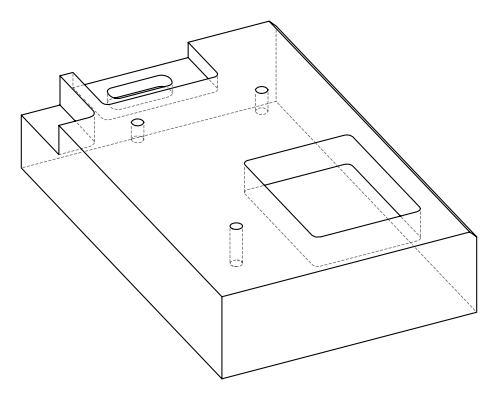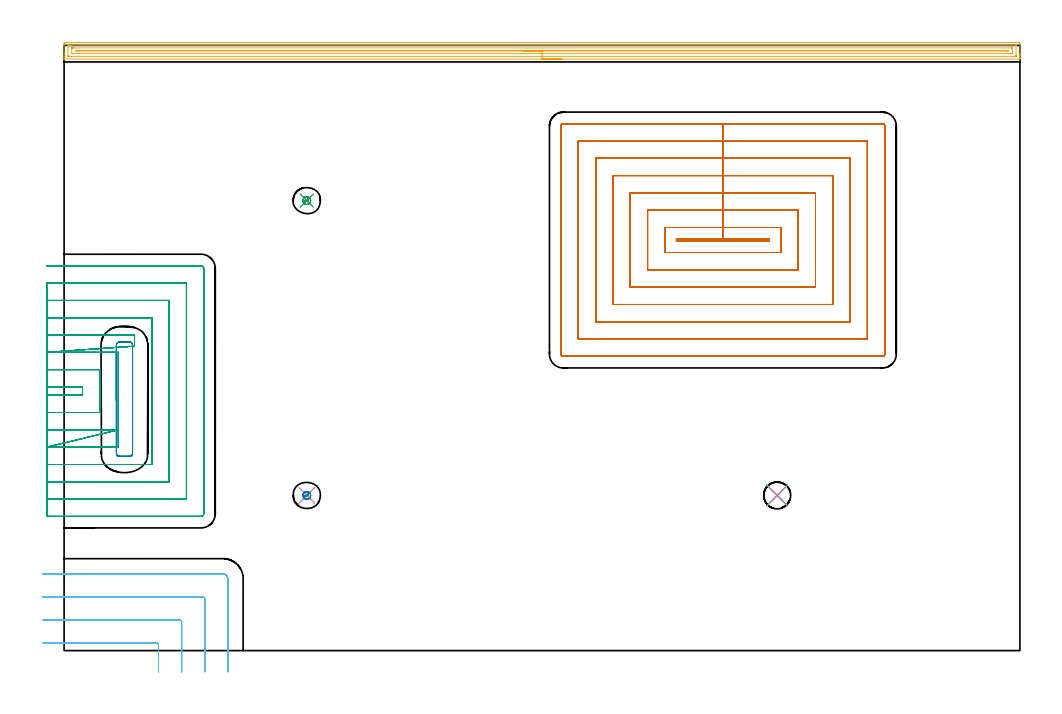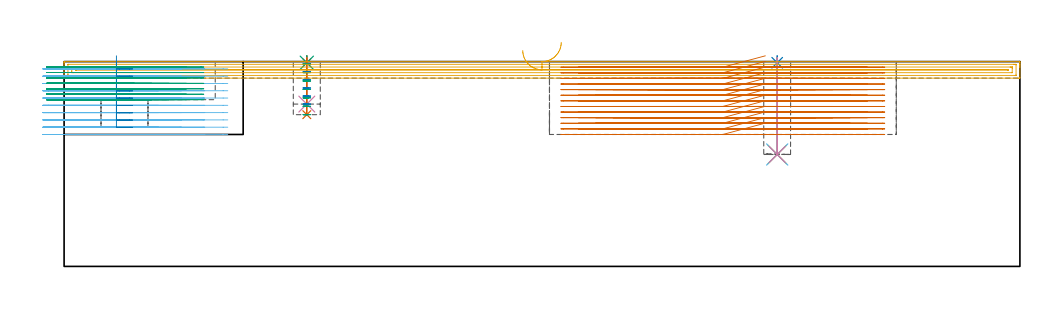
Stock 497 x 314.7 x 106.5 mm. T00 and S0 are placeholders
(PLAN: 15 operations, 11 tool changes, 134.6 min)
(1 SPOT_DRILL | STEP1POCKET | NXT0321_9005460120000 | 0.03 min | 2 mm3)
(2 SPOT_DRILL_1 | STEP1POCKET_1 | NXT0321_9005460120000 | 0.03 min | 2 mm3)
(3 SPOT_DRILL_2 | STEP1POCKET_2 | NXT0321_9005460120000 | 0.03 min | 2 mm3)
(4 DRILL_BLIND_HOLE_INTO_CENTER | STEP1POCKET | NXT0301_128 | 0.1 min | 2365 mm3)
(5 DRILL_BLIND_HOLE_INTO_CENTER_1 | STEP1POCKET_1 | NXT0301_055 | 0.2 min | 2592 mm3)
(6 DRILL_TO_ENLARGE_BLIND_HOLE | STEP1POCKET_1 | UGT0301_374 | 0.2 min | 3788 mm3)
(7 DRILL_BLIND_HOLE_INTO_CENTER_2 | STEP1POCKET_2 | NXT0301_128 | 0.12 min | 2984 mm3)
(8 MILL_ROUGH_BLIND_HOLE_CONTOUR | STEP1POCKET | NXT0201_013 | Spiral | 0.49 min | 1028 mm3)
(9 MILL_ROUGH_BLIND_HOLE_CONTOUR_1 | STEP1POCKET_2 | NXT0201_013 | Spiral | 0.57 min | 1251 mm3)
(10 BORE_BLIND_HOLE | STEP1POCKET_1 | UGT0332_064 | 0.2 min | 1024 mm3)
(11 AREA_MILL | FG_CHAMFER_SURFACE | UGT0205_001 | 16.06 min | 18380 mm3)
(12 MILL_CORNER_NOTCH_RECTANGULAR | CORNER_NOTCH_RECTANGULAR | NXT0201_012 | Follow Part, ap 4, ae 75% | 9.89 min | 167802 mm3)
(13 MILL_RECTANGULAR_POCKET | POCKET_RECTANGULAR_STRAIGHT | NXT0201_011 | Follow Part, ap 3, ae 75% | 71.36 min | 907366 mm3)
(14 MILL_RECTANGULAR_POCKET_1 | POCKET_RECTANGULAR_STRAIGHT_1 | NXT0201_012 | Follow Part, ap 4, ae 75% | 3.38 min | 60162 mm3)
(15 MILL_SLOT | SLOT_PARTIAL_RECTANGULAR | NXT0201_011 | Follow Part, ap 3, ae 75% | 31.9 min | 186158 mm3)
(TOOL NXT0321_9005460120000 | NC Spot Drill, 142deg, 12mm, Carbide, Uncoated | D12 PA142 FL30 Z2)
(TOOL NXT0301_128 | Carbide Drill 12mm [861.1-1200-036A1-GP GC34] | D12 PA150 FL37.4 Z2)
(TOOL NXT0301_055 | Carbide Drill 8.4mm [860.1-0840-042A1-MM 2214] | D8.4 PA140 FL61 Z2)
(TOOL UGT0301_374 | Twist Drill Flat Bottom 13 mm | D13 PA180 FL101 Z2)
(TOOL NXT0201_013 | ENDMILL 10mm | D10 FL30 Z4)
(TOOL UGT0332_064 | 14 mm Boring Bar Slip Fit | D14)
(TOOL UGT0205_001 | Chamfer Mill 20 x 3 x 45 deg. | D20 FL50 Z2)
(TOOL NXT0201_012 | ENDMILL 16mm [2P460-1600-NA 1630] | D16 FL38 Z6)
(TOOL NXT0201_011 | ENDMILL 12mm [2P460-1200-NA 1630] | D12 FL38 Z6)
(OP 1 SPOT_DRILL)
G17 G21 G94 G90
T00 M6
G54
G17 G0 G90 X126.2 Y80.7 S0 M3
G43 Z116.5 H0
G94 G81 G98 Z105.897 F250. R109.5
G80
M5
M2
(OP 2 SPOT_DRILL_1)
G17 G21 G94 G90
T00 M6
G54
G17 G0 G90 X370.8 Y80.7 S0 M3
G43 Z116.5 H0
G94 G81 G98 Z105.897 F250. R109.5
G80
M5
M2
(OP 3 SPOT_DRILL_2)
G17 G21 G94 G90
T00 M6
G54
G17 G0 G90 X126.2 Y234. S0 M3
G43 Z116.5 H0
G94 G81 G98 Z105.897 F250. R109.5
G80
M5
M2
(OP 4 DRILL_BLIND_HOLE_INTO_CENTER)
G17 G21 G94 G90
T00 M6
G54
G17 G0 G90 X126.2 Y80.7 S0 M3
G43 Z116.5 H1
G94 G81 G98 Z84.4 F250. R108.5
G80
M5
M2
(OP 5 DRILL_BLIND_HOLE_INTO_CENTER_1)
G17 G21 G94 G90
T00 M6
G54
G17 G0 G90 X370.8 Y80.7 S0 M3
G43 Z116.5 H1
G94 G81 G98 Z58.2 F250. R108.5
G80
M5
M2
(OP 6 DRILL_TO_ENLARGE_BLIND_HOLE)
G17 G21 G94 G90
T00 M6
G54
G17 G0 G90 X370.8 Y80.7 S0 M3
G43 Z116.5 H0
G94 G73 G98 Z58.2 F250. Q12.075 R108.5
G80
M5
M2
(OP 7 DRILL_BLIND_HOLE_INTO_CENTER_2)
G17 G21 G94 G90
T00 M6
G54
G17 G0 G90 X126.2 Y234. S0 M3
G43 Z116.5 H1
G94 G81 G98 Z78.9 F250. R108.5
G80
M5
M2
(OP 8 MILL_ROUGH_BLIND_HOLE_CONTOUR)
G17 G21 G94 G90
T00 M6
G54
G17 G0 G90 X126.2 Y80.7 S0 M3
G43 Z116.5 H0
Z105.317
G94 G3 X126.69 Y82.21 R0.834 F250.
X124.582 Y81.876 R1.51
X125.024 Y79.082 R2.
X124.582 Y81.876 R-2.
X124.803 Y80.479 R1.
X126.2 Y80.7 R1.
G0 Z101.133
G3 X126.69 Y82.21 R0.834
X124.582 Y81.876 R1.51
X125.024 Y79.082 R2.
X124.582 Y81.876 R-2.
X124.803 Y80.479 R1.
X126.2 Y80.7 R1.
G0 Z96.95
G3 X126.69 Y82.21 R0.834
X124.582 Y81.876 R1.51
X125.024 Y79.082 R2.
X124.582 Y81.876 R-2.
X124.803 Y80.479 R1.
X126.2 Y80.7 R1.
G0 Z92.767
G3 X126.69 Y82.21 R0.834
X124.582 Y81.876 R1.51
X125.024 Y79.082 R2.
X124.582 Y81.876 R-2.
X124.803 Y80.479 R1.
X126.2 Y80.7 R1.
G0 Z88.583
G3 X126.69 Y82.21 R0.834
X124.582 Y81.876 R1.51
X125.024 Y79.082 R2.
X124.582 Y81.876 R-2.
X124.803 Y80.479 R1.
X126.2 Y80.7 R1.
G0 Z84.4
G3 X126.69 Y82.21 R0.834
X124.582 Y81.876 R1.51
X125.024 Y79.082 R2.
X124.582 Y81.876 R-2.
X124.803 Y80.479 R1.
X126.2 Y80.7 R1.
G0 Z116.5
M5
M2
(OP 9 MILL_ROUGH_BLIND_HOLE_CONTOUR_1)
G17 G21 G94 G90
T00 M6
G54
G17 G0 G90 X126.2 Y234. S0 M3
G43 Z116.5 H0
Z105.129
G94 G3 X126.69 Y235.51 R0.834 F250.
X124.582 Y235.176 R1.51
X125.024 Y232.382 R2.
X124.582 Y235.176 R-2.
X124.803 Y233.779 R1.
X126.2 Y234. R1.
G0 Z100.757
G3 X126.69 Y235.51 R0.834
X124.582 Y235.176 R1.51
X125.024 Y232.382 R2.
X124.582 Y235.176 R-2.
X124.803 Y233.779 R1.
X126.2 Y234. R1.
G0 Z96.386
G3 X126.69 Y235.51 R0.834
X124.582 Y235.176 R1.51
X125.024 Y232.382 R2.
X124.582 Y235.176 R-2.
X124.803 Y233.779 R1.
X126.2 Y234. R1.
G0 Z92.014
G3 X126.69 Y235.51 R0.834
X124.582 Y235.176 R1.51
X125.024 Y232.382 R2.
X124.582 Y235.176 R-2.
X124.803 Y233.779 R1.
X126.2 Y234. R1.
G0 Z87.643
G3 X126.69 Y235.51 R0.834
X124.582 Y235.176 R1.51
X125.024 Y232.382 R2.
X124.582 Y235.176 R-2.
X124.803 Y233.779 R1.
X126.2 Y234. R1.
G0 Z83.271
G3 X126.69 Y235.51 R0.834
X124.582 Y235.176 R1.51
X125.024 Y232.382 R2.
X124.582 Y235.176 R-2.
X124.803 Y233.779 R1.
X126.2 Y234. R1.
G0 Z78.9
G3 X126.69 Y235.51 R0.834
X124.582 Y235.176 R1.51
X125.024 Y232.382 R2.
X124.582 Y235.176 R-2.
X124.803 Y233.779 R1.
X126.2 Y234. R1.
G0 Z116.5
M5
M2
(OP 10 BORE_BLIND_HOLE)
G17 G21 G94 G90
T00 M6
G54
G17 G0 G90 X370.8 Y80.7 S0 M3
G43 Z116.5 H0
G94 G85 G98 Z58.2 F250. R108.5
G80
M5
M2
(OP 11 AREA_MILL)
G17 G21 G94 G90
T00 M6
G54
G17 G0 G90 X258.5 Y307.6 S1061 M3
G43 Z116.5 H0
G94 G1 X258.462 Z115.628 F250.
X258.348 Z114.763
X258.159 Z113.912
X257.897 Z113.08
X257.563 Z112.274
X257.16 Z111.5
X256.692 Z110.764
X256.16 Z110.072
X255.571 Z109.429
X254.928 Z108.839
X254.236 Z108.308
X253.5 Z107.84
X252.726 Z107.437
X251.92 Z107.103
X251.088 Z106.841
X250.237 Z106.652
X249.372 Z106.538
X248.5 Z106.5
X0.17
X0.01 Y307.602 Z106.488
X0.002 Y307.737 Z106.356
X0. Y307.876 Z106.223
Y308.17 Z105.93
Y308.837 Z105.257
Y310.046 Z104.051
Y310.587 Z103.507
Y315.567 Z98.53
X0.003 Y315.838 Z98.259
X0.01 Y316.193 Z97.905
X0.25 Y316.198 Z97.901
X0.617 Y316.2 Z97.9
X496.383
X496.75 Y316.198 Z97.901
X496.99 Y316.193 Z97.905
X497. Y315.838 Z98.259
Y310.587 Z103.507
Y310.046 Z104.051
Y309.712 Z104.384
Y309.171 Z104.925
Y308.837 Z105.257
Y308.17 Z105.93
Y307.876 Z106.223
X496.998 Y307.737 Z106.356
X496.99 Y307.602 Z106.488
X496.83 Y307.6 Z106.5
X248.5
Y309.014 Z105.086
X2.404 Y309.015 Z105.085
X2.221 Y309.016 Z105.084
X2.053 Y309.02 Z105.08
X2.018 Y309.021 Z105.079
X2.01 Y309.041 Z105.059
X2.007 Y309.071 Z105.029
X2.001 Y309.231 Z104.869
Y314.482 Z99.618
X2.003 Y314.615 Z99.485
X2.008 Y314.72 Z99.38
X2.012 Y314.779 Z99.321
X2.048 Y314.78 Z99.32
X2.404 Y314.784 Z99.316
X2.585 Y314.785 Z99.315
X3.297 Y314.786 Z99.314
X494.597 Y314.785 Z99.315
X494.779 Y314.784 Z99.316
X494.947 Y314.781 Z99.319
X494.982 Y314.779 Z99.321
X494.99 Y314.759 Z99.341
X494.993 Y314.729 Z99.371
X494.999 Y314.569 Z99.531
Y309.318 Z104.782
X494.997 Y309.185 Z104.915
X494.992 Y309.08 Z105.02
X494.988 Y309.021 Z105.079
X494.952 Y309.02 Z105.08
X494.597 Y309.016 Z105.084
X494.415 Y309.015 Z105.085
X493.703 Y309.014 Z105.086
X248.5
Y310.428 Z103.672
X4.352 Y310.429 Z103.671
X4.19 Y310.43 Z103.67
X4.029 Y310.434 Z103.666
X4.014 Y310.435 Z103.665
X4.01 Y310.444 Z103.656
X4.004 Y310.476 Z103.624
X4.001 Y310.525 Z103.575
X4. Y312.524 Z101.576
X4.002 Y313.213 Z100.887
X4.005 Y313.306 Z100.794
X4.01 Y313.351 Z100.749
X4.013 Y313.365 Z100.735
X4.033 Y313.367 Z100.733
X4.19 Y313.369 Z100.731
X4.921 Y313.371 Z100.729
X5.083 Y313.372 Z100.728
X492.648 Y313.371 Z100.729
X492.81 Y313.37 Z100.73
X492.971 Y313.366 Z100.734
X492.986 Y313.365 Z100.735
X492.99 Y313.356 Z100.744
X492.996 Y313.324 Z100.776
X492.999 Y313.275 Z100.825
X493. Y311.276 Z102.824
X492.998 Y310.587 Z103.513
X492.996 Y310.494 Z103.606
X492.99 Y310.449 Z103.651
X492.987 Y310.435 Z103.665
X492.968 Y310.433 Z103.667
X492.81 Y310.431 Z103.669
X492.079 Y310.429 Z103.671
X491.917 Y310.428 Z103.672
X248.5
Y311.843 Z102.257
X6.306
X6.189 Y311.847 Z102.253
X6.01 Y311.855 Z102.245
X6.008 Y311.9 Z102.2
X6.01 Y311.945 Z102.155
X6.189 Y311.953 Z102.147
X6.306 Y311.957 Z102.143
X6.365
X490.694
X490.811 Y311.953 Z102.147
X490.99 Y311.945 Z102.155
X490.992 Y311.9 Z102.2
X490.99 Y311.855 Z102.245
X490.811 Y311.847 Z102.253
X490.694 Y311.843 Z102.257
X490.635
X248.5
X247.628 Z102.295
X246.764 Z102.409
X245.912 Z102.598
X245.08 Z102.86
X244.274 Z103.194
X243.5 Z103.597
X242.764 Z104.066
X242.072 Z104.597
X241.429 Z105.186
X240.84 Z105.829
X240.309 Z106.522
X239.84 Z107.257
X239.437 Z108.031
X239.103 Z108.837
X238.841 Z109.669
X238.652 Z110.521
X238.538 Z111.386
X238.5 Z112.257
G0 Z116.5
M5
M2
(OP 12 MILL_CORNER_NOTCH_RECTANGULAR)
G17 G21 G94 G90
T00 M6
G54
G17 G0 G90 X49.1 Y-11. S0 M3
G43 Z116.5 H1
Z102.71
G94 G1 Y-8. F250.
Y3.005 F500.
G3 X48.305 Y3.8 R0.8
G1 X-8.
X-11. F250.
G0 Z116.5
X61.1 Y-11.
Z102.71
G1 Y-8.
Y15.005 F500.
G3 X60.305 Y15.8 R0.8
G1 X-8.
X-11. F250.
G0 Z116.5
X73.1 Y-11.
Z102.71
G1 Y-8.
Y27.005 F500.
G3 X72.305 Y27.8 R0.8
G1 X-8.
X-11. F250.
G0 Z116.5
X85.1 Y-11.
Z102.71
G1 Y-8.
Y37.4 F500.
G3 X82.7 Y39.8 R2.4
G1 X-8.
X-11. F250.
G0 Z116.5
X49.1 Y-11.
Z98.92
G1 Y-8.
Y3.005 F500.
G3 X48.305 Y3.8 R0.8
G1 X-8.
X-11. F250.
G0 Z116.5
X61.1 Y-11.
Z98.92
G1 Y-8.
Y15.005 F500.
G3 X60.305 Y15.8 R0.8
G1 X-8.
X-11. F250.
G0 Z116.5
X73.1 Y-11.
Z98.92
G1 Y-8.
Y27.005 F500.
G3 X72.305 Y27.8 R0.8
G1 X-8.
X-11. F250.
G0 Z116.5
X85.1 Y-11.
Z98.92
G1 Y-8.
Y37.4 F500.
G3 X82.7 Y39.8 R2.4
G1 X-8.
X-11. F250.
G0 Z116.5
X49.1 Y-11.
Z95.13
G1 Y-8.
Y3.005 F500.
G3 X48.305 Y3.8 R0.8
G1 X-8.
X-11. F250.
G0 Z116.5
X61.1 Y-11.
Z95.13
G1 Y-8.
Y15.005 F500.
G3 X60.305 Y15.8 R0.8
G1 X-8.
X-11. F250.
G0 Z116.5
X73.1 Y-11.
Z95.13
G1 Y-8.
Y27.005 F500.
G3 X72.305 Y27.8 R0.8
G1 X-8.
X-11. F250.
G0 Z116.5
X85.1 Y-11.
Z95.13
G1 Y-8.
Y37.4 F500.
G3 X82.7 Y39.8 R2.4
G1 X-8.
X-11. F250.
G0 Z116.5
X49.1 Y-11.
Z91.34
G1 Y-8.
Y3.005 F500.
G3 X48.305 Y3.8 R0.8
G1 X-8.
X-11. F250.
G0 Z116.5
X61.1 Y-11.
Z91.34
G1 Y-8.
Y15.005 F500.
G3 X60.305 Y15.8 R0.8
G1 X-8.
X-11. F250.
G0 Z116.5
X73.1 Y-11.
Z91.34
G1 Y-8.
Y27.005 F500.
G3 X72.305 Y27.8 R0.8
G1 X-8.
X-11. F250.
G0 Z116.5
X85.1 Y-11.
Z91.34
G1 Y-8.
Y37.4 F500.
G3 X82.7 Y39.8 R2.4
G1 X-8.
X-11. F250.
G0 Z116.5
X49.1 Y-11.
Z87.55
G1 Y-8.
Y3.005 F500.
G3 X48.305 Y3.8 R0.8
G1 X-8.
X-11. F250.
G0 Z116.5
X61.1 Y-11.
Z87.55
G1 Y-8.
Y15.005 F500.
G3 X60.305 Y15.8 R0.8
G1 X-8.
X-11. F250.
G0 Z116.5
X73.1 Y-11.
Z87.55
G1 Y-8.
Y27.005 F500.
G3 X72.305 Y27.8 R0.8
G1 X-8.
X-11. F250.
G0 Z116.5
X85.1 Y-11.
Z87.55
G1 Y-8.
Y37.4 F500.
G3 X82.7 Y39.8 R2.4
G1 X-8.
X-11. F250.
G0 Z116.5
X49.1 Y-11.
Z83.76
G1 Y-8.
Y3.005 F500.
G3 X48.305 Y3.8 R0.8
G1 X-8.
X-11. F250.
G0 Z116.5
X61.1 Y-11.
Z83.76
G1 Y-8.
Y15.005 F500.
G3 X60.305 Y15.8 R0.8
G1 X-8.
X-11. F250.
G0 Z116.5
X73.1 Y-11.
Z83.76
G1 Y-8.
Y27.005 F500.
G3 X72.305 Y27.8 R0.8
G1 X-8.
X-11. F250.
G0 Z116.5
X85.1 Y-11.
Z83.76
G1 Y-8.
Y37.4 F500.
G3 X82.7 Y39.8 R2.4
G1 X-8.
X-11. F250.
G0 Z116.5
X49.1 Y-11.
Z79.97
G1 Y-8.
Y3.005 F500.
G3 X48.305 Y3.8 R0.8
G1 X-8.
X-11. F250.
G0 Z116.5
X61.1 Y-11.
Z79.97
G1 Y-8.
Y15.005 F500.
G3 X60.305 Y15.8 R0.8
G1 X-8.
X-11. F250.
G0 Z116.5
X73.1 Y-11.
Z79.97
G1 Y-8.
Y27.005 F500.
G3 X72.305 Y27.8 R0.8
G1 X-8.
X-11. F250.
G0 Z116.5
X85.1 Y-11.
Z79.97
G1 Y-8.
Y37.4 F500.
G3 X82.7 Y39.8 R2.4
G1 X-8.
X-11. F250.
G0 Z116.5
X49.1 Y-11.
Z76.18
G1 Y-8.
Y3.005 F500.
G3 X48.305 Y3.8 R0.8
G1 X-8.
X-11. F250.
G0 Z116.5
X61.1 Y-11.
Z76.18
G1 Y-8.
Y15.005 F500.
G3 X60.305 Y15.8 R0.8
G1 X-8.
X-11. F250.
G0 Z116.5
X73.1 Y-11.
Z76.18
G1 Y-8.
Y27.005 F500.
G3 X72.305 Y27.8 R0.8
G1 X-8.
X-11. F250.
G0 Z116.5
X85.1 Y-11.
Z76.18
G1 Y-8.
Y37.4 F500.
G3 X82.7 Y39.8 R2.4
G1 X-8.
X-11. F250.
G0 Z116.5
X49.1 Y-11.
Z72.39
G1 Y-8.
Y3.005 F500.
G3 X48.305 Y3.8 R0.8
G1 X-8.
X-11. F250.
G0 Z116.5
X61.1 Y-11.
Z72.39
G1 Y-8.
Y15.005 F500.
G3 X60.305 Y15.8 R0.8
G1 X-8.
X-11. F250.
G0 Z116.5
X73.1 Y-11.
Z72.39
G1 Y-8.
Y27.005 F500.
G3 X72.305 Y27.8 R0.8
G1 X-8.
X-11. F250.
G0 Z116.5
X85.1 Y-11.
Z72.39
G1 Y-8.
Y37.4 F500.
G3 X82.7 Y39.8 R2.4
G1 X-8.
X-11. F250.
G0 Z116.5
X49.1 Y-11.
Z68.6
G1 Y-8.
Y3.005 F500.
G3 X48.305 Y3.8 R0.8
G1 X-8.
X-11. F250.
G0 Z116.5
X61.1 Y-11.
Z68.6
G1 Y-8.
Y15.005 F500.
G3 X60.305 Y15.8 R0.8
G1 X-8.
X-11. F250.
G0 Z116.5
X73.1 Y-11.
Z68.6
G1 Y-8.
Y27.005 F500.
G3 X72.305 Y27.8 R0.8
G1 X-8.
X-11. F250.
G0 Z116.5
X85.1 Y-11.
Z68.6
G1 Y-8.
Y37.4 F500.
G3 X82.7 Y39.8 R2.4
G1 X-8.
X-11. F250.
G0 Z116.5
M5
M2
(OP 13 MILL_RECTANGULAR_POCKET)
G17 G21 G94 G90
T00 M6
G54
G17 G0 G90 X364.626 Y214. S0 M3
G43 Z116.5 H1
Z109.5
G94 G1 X342.55 Z103.585 F250.
X318.4 F500.
Y213.
X366.7
Y214.
X342.55
Y220.
X312.4
Y207.
X372.7
Y220.
X342.55
Y229.
X303.4
Y198.
X381.7
Y229.
X342.55
Y238.
X294.4
Y189.
X390.7
Y238.
X342.55
Y247.
X285.4
Y180.
X399.7
Y247.
X342.55
Y256.
X276.4
Y171.
X408.7
Y256.
X342.55
Y265.
X267.4
Y162.
X417.7
Y265.
X342.55
Y274.
X259.5
G3 X258.4 Y272.9 R1.1
G1 Y154.1
G3 X259.5 Y153. R1.1
G1 X425.6
G3 X426.7 Y154.1 R1.1
G1 Y272.9
G3 X425.6 Y274. R1.1
G1 X342.55
X341.55
G0 X364.626 Y214. Z106.585
G1 X342.55 Z100.669 F250.
X318.4 F500.
Y213.
X366.7
Y214.
X342.55
Y220.
X312.4
Y207.
X372.7
Y220.
X342.55
Y229.
X303.4
Y198.
X381.7
Y229.
X342.55
Y238.
X294.4
Y189.
X390.7
Y238.
X342.55
Y247.
X285.4
Y180.
X399.7
Y247.
X342.55
Y256.
X276.4
Y171.
X408.7
Y256.
X342.55
Y265.
X267.4
Y162.
X417.7
Y265.
X342.55
Y274.
X259.5
G3 X258.4 Y272.9 R1.1
G1 Y154.1
G3 X259.5 Y153. R1.1
G1 X425.6
G3 X426.7 Y154.1 R1.1
G1 Y272.9
G3 X425.6 Y274. R1.1
G1 X342.55
X341.55
G0 X364.626 Y214. Z103.669
G1 X342.55 Z97.754 F250.
X318.4 F500.
Y213.
X366.7
Y214.
X342.55
Y220.
X312.4
Y207.
X372.7
Y220.
X342.55
Y229.
X303.4
Y198.
X381.7
Y229.
X342.55
Y238.
X294.4
Y189.
X390.7
Y238.
X342.55
Y247.
X285.4
Y180.
X399.7
Y247.
X342.55
Y256.
X276.4
Y171.
X408.7
Y256.
X342.55
Y265.
X267.4
Y162.
X417.7
Y265.
X342.55
Y274.
X259.5
G3 X258.4 Y272.9 R1.1
G1 Y154.1
G3 X259.5 Y153. R1.1
G1 X425.6
G3 X426.7 Y154.1 R1.1
G1 Y272.9
G3 X425.6 Y274. R1.1
G1 X342.55
X341.55
G0 X364.626 Y214. Z100.754
G1 X342.55 Z94.838 F250.
X318.4 F500.
Y213.
X366.7
Y214.
X342.55
Y220.
X312.4
Y207.
X372.7
Y220.
X342.55
Y229.
X303.4
Y198.
X381.7
Y229.
X342.55
Y238.
X294.4
Y189.
X390.7
Y238.
X342.55
Y247.
X285.4
Y180.
X399.7
Y247.
X342.55
Y256.
X276.4
Y171.
X408.7
Y256.
X342.55
Y265.
X267.4
Y162.
X417.7
Y265.
X342.55
Y274.
X259.5
G3 X258.4 Y272.9 R1.1
G1 Y154.1
G3 X259.5 Y153. R1.1
G1 X425.6
G3 X426.7 Y154.1 R1.1
G1 Y272.9
G3 X425.6 Y274. R1.1
G1 X342.55
X341.55
G0 X364.626 Y214. Z97.838
G1 X342.55 Z91.923 F250.
X318.4 F500.
Y213.
X366.7
Y214.
X342.55
Y220.
X312.4
Y207.
X372.7
Y220.
X342.55
Y229.
X303.4
Y198.
X381.7
Y229.
X342.55
Y238.
X294.4
Y189.
X390.7
Y238.
X342.55
Y247.
X285.4
Y180.
X399.7
Y247.
X342.55
Y256.
X276.4
Y171.
X408.7
Y256.
X342.55
Y265.
X267.4
Y162.
X417.7
Y265.
X342.55
Y274.
X259.5
G3 X258.4 Y272.9 R1.1
G1 Y154.1
G3 X259.5 Y153. R1.1
G1 X425.6
G3 X426.7 Y154.1 R1.1
G1 Y272.9
G3 X425.6 Y274. R1.1
G1 X342.55
X341.55
G0 X364.626 Y214. Z94.923
G1 X342.55 Z89.008 F250.
X318.4 F500.
Y213.
X366.7
Y214.
X342.55
Y220.
X312.4
Y207.
X372.7
Y220.
X342.55
Y229.
X303.4
Y198.
X381.7
Y229.
X342.55
Y238.
X294.4
Y189.
X390.7
Y238.
X342.55
Y247.
X285.4
Y180.
X399.7
Y247.
X342.55
Y256.
X276.4
Y171.
X408.7
Y256.
X342.55
Y265.
X267.4
Y162.
X417.7
Y265.
X342.55
Y274.
X259.5
G3 X258.4 Y272.9 R1.1
G1 Y154.1
G3 X259.5 Y153. R1.1
G1 X425.6
G3 X426.7 Y154.1 R1.1
G1 Y272.9
G3 X425.6 Y274. R1.1
G1 X342.55
X341.55
G0 X364.626 Y214. Z92.008
G1 X342.55 Z86.092 F250.
X318.4 F500.
Y213.
X366.7
Y214.
X342.55
Y220.
X312.4
Y207.
X372.7
Y220.
X342.55
Y229.
X303.4
Y198.
X381.7
Y229.
X342.55
Y238.
X294.4
Y189.
X390.7
Y238.
X342.55
Y247.
X285.4
Y180.
X399.7
Y247.
X342.55
Y256.
X276.4
Y171.
X408.7
Y256.
X342.55
Y265.
X267.4
Y162.
X417.7
Y265.
X342.55
Y274.
X259.5
G3 X258.4 Y272.9 R1.1
G1 Y154.1
G3 X259.5 Y153. R1.1
G1 X425.6
G3 X426.7 Y154.1 R1.1
G1 Y272.9
G3 X425.6 Y274. R1.1
G1 X342.55
X341.55
G0 X364.626 Y214. Z89.092
G1 X342.55 Z83.177 F250.
X318.4 F500.
Y213.
X366.7
Y214.
X342.55
Y220.
X312.4
Y207.
X372.7
Y220.
X342.55
Y229.
X303.4
Y198.
X381.7
Y229.
X342.55
Y238.
X294.4
Y189.
X390.7
Y238.
X342.55
Y247.
X285.4
Y180.
X399.7
Y247.
X342.55
Y256.
X276.4
Y171.
X408.7
Y256.
X342.55
Y265.
X267.4
Y162.
X417.7
Y265.
X342.55
Y274.
X259.5
G3 X258.4 Y272.9 R1.1
G1 Y154.1
G3 X259.5 Y153. R1.1
G1 X425.6
G3 X426.7 Y154.1 R1.1
G1 Y272.9
G3 X425.6 Y274. R1.1
G1 X342.55
X341.55
G0 X364.626 Y214. Z86.177
G1 X342.55 Z80.262 F250.
X318.4 F500.
Y213.
X366.7
Y214.
X342.55
Y220.
X312.4
Y207.
X372.7
Y220.
X342.55
Y229.
X303.4
Y198.
X381.7
Y229.
X342.55
Y238.
X294.4
Y189.
X390.7
Y238.
X342.55
Y247.
X285.4
Y180.
X399.7
Y247.
X342.55
Y256.
X276.4
Y171.
X408.7
Y256.
X342.55
Y265.
X267.4
Y162.
X417.7
Y265.
X342.55
Y274.
X259.5
G3 X258.4 Y272.9 R1.1
G1 Y154.1
G3 X259.5 Y153. R1.1
G1 X425.6
G3 X426.7 Y154.1 R1.1
G1 Y272.9
G3 X425.6 Y274. R1.1
G1 X342.55
X341.55
G0 X364.626 Y214. Z83.262
G1 X342.55 Z77.346 F250.
X318.4 F500.
Y213.
X366.7
Y214.
X342.55
Y220.
X312.4
Y207.
X372.7
Y220.
X342.55
Y229.
X303.4
Y198.
X381.7
Y229.
X342.55
Y238.
X294.4
Y189.
X390.7
Y238.
X342.55
Y247.
X285.4
Y180.
X399.7
Y247.
X342.55
Y256.
X276.4
Y171.
X408.7
Y256.
X342.55
Y265.
X267.4
Y162.
X417.7
Y265.
X342.55
Y274.
X259.5
G3 X258.4 Y272.9 R1.1
G1 Y154.1
G3 X259.5 Y153. R1.1
G1 X425.6
G3 X426.7 Y154.1 R1.1
G1 Y272.9
G3 X425.6 Y274. R1.1
G1 X342.55
X341.55
G0 X364.626 Y214. Z80.346
G1 X342.55 Z74.431 F250.
X318.4 F500.
Y213.
X366.7
Y214.
X342.55
Y220.
X312.4
Y207.
X372.7
Y220.
X342.55
Y229.
X303.4
Y198.
X381.7
Y229.
X342.55
Y238.
X294.4
Y189.
X390.7
Y238.
X342.55
Y247.
X285.4
Y180.
X399.7
Y247.
X342.55
Y256.
X276.4
Y171.
X408.7
Y256.
X342.55
Y265.
X267.4
Y162.
X417.7
Y265.
X342.55
Y274.
X259.5
G3 X258.4 Y272.9 R1.1
G1 Y154.1
G3 X259.5 Y153. R1.1
G1 X425.6
G3 X426.7 Y154.1 R1.1
G1 Y272.9
G3 X425.6 Y274. R1.1
G1 X342.55
X341.55
G0 X364.626 Y214. Z77.431
G1 X342.55 Z71.515 F250.
X318.4 F500.
Y213.
X366.7
Y214.
X342.55
Y220.
X312.4
Y207.
X372.7
Y220.
X342.55
Y229.
X303.4
Y198.
X381.7
Y229.
X342.55
Y238.
X294.4
Y189.
X390.7
Y238.
X342.55
Y247.
X285.4
Y180.
X399.7
Y247.
X342.55
Y256.
X276.4
Y171.
X408.7
Y256.
X342.55
Y265.
X267.4
Y162.
X417.7
Y265.
X342.55
Y274.
X259.5
G3 X258.4 Y272.9 R1.1
G1 Y154.1
G3 X259.5 Y153. R1.1
G1 X425.6
G3 X426.7 Y154.1 R1.1
G1 Y272.9
G3 X425.6 Y274. R1.1
G1 X342.55
X341.55
G0 X364.626 Y214. Z74.515
G1 X342.55 Z68.6 F250.
X318.4 F500.
Y213.
X366.7
Y214.
X342.55
Y220.
X312.4
Y207.
X372.7
Y220.
X342.55
Y229.
X303.4
Y198.
X381.7
Y229.
X342.55
Y238.
X294.4
Y189.
X390.7
Y238.
X342.55
Y247.
X285.4
Y180.
X399.7
Y247.
X342.55
Y256.
X276.4
Y171.
X408.7
Y256.
X342.55
Y265.
X267.4
Y162.
X417.7
Y265.
X342.55
Y274.
X259.5
G3 X258.4 Y272.9 R1.1
G1 Y154.1
G3 X259.5 Y153. R1.1
G1 X425.6
G3 X426.7 Y154.1 R1.1
G1 Y272.9
G3 X425.6 Y274. R1.1
G1 X342.55
X341.55
G0 Z116.5
M5
M2
(OP 14 MILL_RECTANGULAR_POCKET_1)
G17 G21 G94 G90
T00 M6
G54
G17 G0 G90 X27.2 Y156.078 S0 M3
G43 Z116.5 H1
Z109.5
G94 G1 Y130.7 Z102.7 F250.
Y102.6 F500.
G3 X28.8 Y101. R1.6
G1 X34.
G3 X35.6 Y102.6 R1.6
G1 Y158.8
G3 X34. Y160.4 R1.6
G1 X28.8
G3 X27.2 Y158.8 R1.6
G1 Y130.7
Y129.7
G0 Y156.078 Z105.7
G1 Y130.7 Z98.9 F250.
Y102.6 F500.
G3 X28.8 Y101. R1.6
G1 X34.
G3 X35.6 Y102.6 R1.6
G1 Y158.8
G3 X34. Y160.4 R1.6
G1 X28.8
G3 X27.2 Y158.8 R1.6
G1 Y130.7
Y129.7
G0 Y156.078 Z101.9
G1 Y130.7 Z95.1 F250.
Y102.6 F500.
G3 X28.8 Y101. R1.6
G1 X34.
G3 X35.6 Y102.6 R1.6
G1 Y158.8
G3 X34. Y160.4 R1.6
G1 X28.8
G3 X27.2 Y158.8 R1.6
G1 Y130.7
Y129.7
G0 Y156.078 Z98.1
G1 Y130.7 Z91.3 F250.
Y102.6 F500.
G3 X28.8 Y101. R1.6
G1 X34.
G3 X35.6 Y102.6 R1.6
G1 Y158.8
G3 X34. Y160.4 R1.6
G1 X28.8
G3 X27.2 Y158.8 R1.6
G1 Y130.7
Y129.7
G0 Y156.078 Z94.3
G1 Y130.7 Z87.5 F250.
Y102.6 F500.
G3 X28.8 Y101. R1.6
G1 X34.
G3 X35.6 Y102.6 R1.6
G1 Y158.8
G3 X34. Y160.4 R1.6
G1 X28.8
G3 X27.2 Y158.8 R1.6
G1 Y130.7
Y129.7
G0 Y156.078 Z90.5
G1 Y130.7 Z83.7 F250.
Y102.6 F500.
G3 X28.8 Y101. R1.6
G1 X34.
G3 X35.6 Y102.6 R1.6
G1 Y158.8
G3 X34. Y160.4 R1.6
G1 X28.8
G3 X27.2 Y158.8 R1.6
G1 Y130.7
Y129.7
G0 Y156.078 Z86.7
G1 Y130.7 Z79.9 F250.
Y102.6 F500.
G3 X28.8 Y101. R1.6
G1 X34.
G3 X35.6 Y102.6 R1.6
G1 Y158.8
G3 X34. Y160.4 R1.6
G1 X28.8
G3 X27.2 Y158.8 R1.6
G1 Y130.7
Y129.7
G0 Y156.078 Z82.9
G1 Y130.7 Z76.1 F250.
Y102.6 F500.
G3 X28.8 Y101. R1.6
G1 X34.
G3 X35.6 Y102.6 R1.6
G1 Y158.8
G3 X34. Y160.4 R1.6
G1 X28.8
G3 X27.2 Y158.8 R1.6
G1 Y130.7
Y129.7
G0 Y156.078 Z79.1
G1 Y130.7 Z72.3 F250.
Y102.6 F500.
G3 X28.8 Y101. R1.6
G1 X34.
G3 X35.6 Y102.6 R1.6
G1 Y158.8
G3 X34. Y160.4 R1.6
G1 X28.8
G3 X27.2 Y158.8 R1.6
G1 Y130.7
Y129.7
G0 Z116.5
M5
M2
(OP 15 MILL_SLOT)
G17 G21 G94 G90
T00 M6
G54
G17 G0 G90 X-9. Y132.8 S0 M3
G43 Z116.5 H1
Z103.671
G94 G1 X-6. F250.
X9.6 F500.
Y137.1
X-6.
X-9. F250.
Y123.8
X-6.
X18.6 F500.
Y146.1
X-6.
X-9. F250.
Y114.8
X-6.
X25.2 F500.
X28.2 F250.
X-9. Y105.8 F500.
X-6. F250.
X25.2 F500.
X28.2 F250.
Y155.1 F500.
X25.2 F250.
X-6. F500.
X-9. F250.
X36.6 Y158.302 F500.
Y161.302 F250.
Y164.1 F500.
X-6.
X-9. F250.
Y96.8
X-6.
X45.6 F500.
Y173.1
X-6.
X-9. F250.
Y87.8
X-6.
X54.6 F500.
Y182.1
X-6.
X-9. F250.
Y78.8
X-6.
X63.6 F500.
Y191.1
X-6.
X-9. F250.
Y69.8
X-6.
X71.2 F500.
G3 X72.6 Y71.2 R1.4
G1 Y198.7
G3 X71.2 Y200.1 R1.4
G1 X-6.
X-9. F250.
G0 Y132.8 Z100.843
G1 X-6.
X9.6 F500.
Y137.1
X-6.
X-9. F250.
Y123.8
X-6.
X18.6 F500.
Y146.1
X-6.
X-9. F250.
Y114.8
X-6.
X25.2 F500.
X28.2 F250.
X-9. Y105.8 F500.
X-6. F250.
X25.2 F500.
X28.2 F250.
Y155.1 F500.
X25.2 F250.
X-6. F500.
X-9. F250.
X36.6 Y158.302 F500.
Y161.302 F250.
Y164.1 F500.
X-6.
X-9. F250.
Y96.8
X-6.
X45.6 F500.
Y173.1
X-6.
X-9. F250.
Y87.8
X-6.
X54.6 F500.
Y182.1
X-6.
X-9. F250.
Y78.8
X-6.
X63.6 F500.
Y191.1
X-6.
X-9. F250.
Y69.8
X-6.
X71.2 F500.
G3 X72.6 Y71.2 R1.4
G1 Y198.7
G3 X71.2 Y200.1 R1.4
G1 X-6.
X-9. F250.
G0 Y132.8 Z98.014
G1 X-6.
X9.6 F500.
Y137.1
X-6.
X-9. F250.
Y123.8
X-6.
X18.6 F500.
Y146.1
X-6.
X-9. F250.
Y114.8
X-6.
X25.2 F500.
X28.2 F250.
X-9. Y105.8 F500.
X-6. F250.
X25.2 F500.
X28.2 F250.
Y155.1 F500.
X25.2 F250.
X-6. F500.
X-9. F250.
X36.6 Y158.302 F500.
Y161.302 F250.
Y164.1 F500.
X-6.
X-9. F250.
Y96.8
X-6.
X45.6 F500.
Y173.1
X-6.
X-9. F250.
Y87.8
X-6.
X54.6 F500.
Y182.1
X-6.
X-9. F250.
Y78.8
X-6.
X63.6 F500.
Y191.1
X-6.
X-9. F250.
Y69.8
X-6.
X71.2 F500.
G3 X72.6 Y71.2 R1.4
G1 Y198.7
G3 X71.2 Y200.1 R1.4
G1 X-6.
X-9. F250.
G0 Y132.8 Z95.186
G1 X-6.
X9.6 F500.
Y137.1
X-6.
X-9. F250.
Y123.8
X-6.
X18.6 F500.
Y146.1
X-6.
X-9. F250.
Y114.8
X-6.
X25.2 F500.
X28.2 F250.
X-9. Y105.8 F500.
X-6. F250.
X25.2 F500.
X28.2 F250.
Y155.1 F500.
X25.2 F250.
X-6. F500.
X-9. F250.
X36.6 Y158.302 F500.
Y161.302 F250.
Y164.1 F500.
X-6.
X-9. F250.
Y96.8
X-6.
X45.6 F500.
Y173.1
X-6.
X-9. F250.
Y87.8
X-6.
X54.6 F500.
Y182.1
X-6.
X-9. F250.
Y78.8
X-6.
X63.6 F500.
Y191.1
X-6.
X-9. F250.
Y69.8
X-6.
X71.2 F500.
G3 X72.6 Y71.2 R1.4
G1 Y198.7
G3 X71.2 Y200.1 R1.4
G1 X-6.
X-9. F250.
G0 Y132.8 Z92.357
G1 X-6.
X9.6 F500.
Y137.1
X-6.
X-9. F250.
Y123.8
X-6.
X18.6 F500.
Y146.1
X-6.
X-9. F250.
Y114.8
X-6.
X25.2 F500.
X28.2 F250.
X-9. Y105.8 F500.
X-6. F250.
X25.2 F500.
X28.2 F250.
Y155.1 F500.
X25.2 F250.
X-6. F500.
X-9. F250.
X36.6 Y158.302 F500.
Y161.302 F250.
Y164.1 F500.
X-6.
X-9. F250.
Y96.8
X-6.
X45.6 F500.
Y173.1
X-6.
X-9. F250.
Y87.8
X-6.
X54.6 F500.
Y182.1
X-6.
X-9. F250.
Y78.8
X-6.
X63.6 F500.
Y191.1
X-6.
X-9. F250.
Y69.8
X-6.
X71.2 F500.
G3 X72.6 Y71.2 R1.4
G1 Y198.7
G3 X71.2 Y200.1 R1.4
G1 X-6.
X-9. F250.
G0 Y132.8 Z89.529
G1 X-6.
X9.6 F500.
Y137.1
X-6.
X-9. F250.
Y123.8
X-6.
X18.6 F500.
Y146.1
X-6.
X-9. F250.
Y114.8
X-6.
X25.2 F500.
X28.2 F250.
X-9. Y105.8 F500.
X-6. F250.
X25.2 F500.
X28.2 F250.
Y155.1 F500.
X25.2 F250.
X-6. F500.
X-9. F250.
X36.6 Y158.302 F500.
Y161.302 F250.
Y164.1 F500.
X-6.
X-9. F250.
Y96.8
X-6.
X45.6 F500.
Y173.1
X-6.
X-9. F250.
Y87.8
X-6.
X54.6 F500.
Y182.1
X-6.
X-9. F250.
Y78.8
X-6.
X63.6 F500.
Y191.1
X-6.
X-9. F250.
Y69.8
X-6.
X71.2 F500.
G3 X72.6 Y71.2 R1.4
G1 Y198.7
G3 X71.2 Y200.1 R1.4
G1 X-6.
X-9. F250.
G0 Y132.8 Z86.7
G1 X-6.
X9.6 F500.
Y137.1
X-6.
X-9. F250.
Y123.8
X-6.
X18.6 F500.
Y146.1
X-6.
X-9. F250.
Y114.8
X-6.
X25.2 F500.
X28.2 F250.
X-9. Y105.8 F500.
X-6. F250.
X25.2 F500.
X28.2 F250.
Y155.1 F500.
X25.2 F250.
X-6. F500.
X-9. F250.
X36.6 Y158.302 F500.
Y161.302 F250.
Y164.1 F500.
X-6.
X-9. F250.
Y96.8
X-6.
X45.6 F500.
Y173.1
X-6.
X-9. F250.
Y87.8
X-6.
X54.6 F500.
Y182.1
X-6.
X-9. F250.
Y78.8
X-6.
X63.6 F500.
Y191.1
X-6.
X-9. F250.
Y69.8
X-6.
X71.2 F500.
G3 X72.6 Y71.2 R1.4
G1 Y198.7
G3 X71.2 Y200.1 R1.4
G1 X-6.
X-9. F250.
G0 Z116.5
M5
M2
